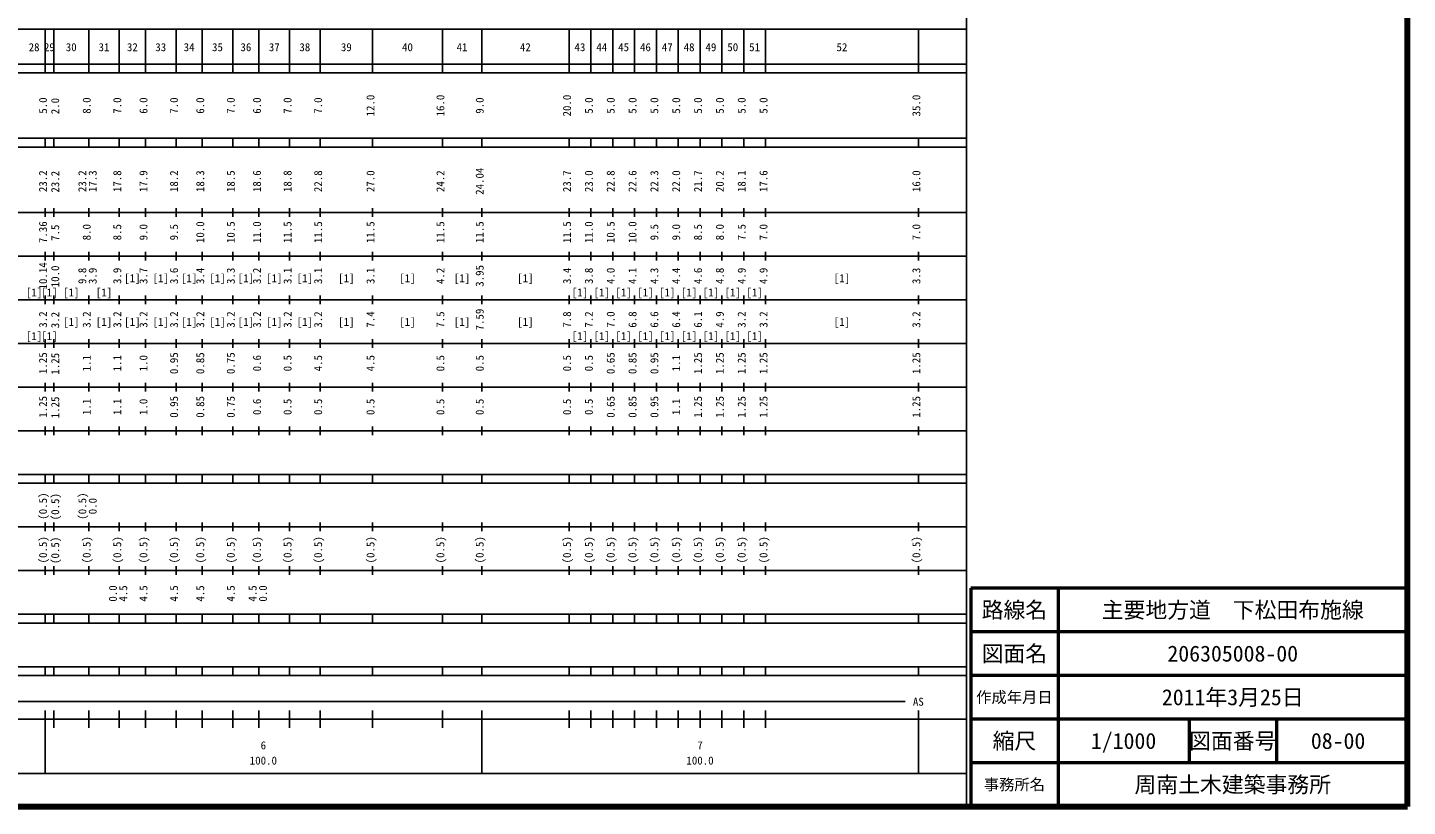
# Model space of a CAD drawing. Units: millimetres on the paper. Extents: x 40 to 680, y 20 to 380.
# Drawn here: x 364 to 680, y 20 to 198.4 of the extents above; entities that cross this region are included whole.
import ezdxf
from ezdxf.enums import TextEntityAlignment as Align

# ---------------------------------------------------------------- set-up
doc = ezdxf.new("R2010")
doc.units = ezdxf.units.MM
for name, color, linetype, lineweight in [('M-TTL', 2, 'Continuous', 140), ('M-TTL-BAND', 7, 'Continuous', 25), ('M-TTL-FRAM', 2, 'Continuous', 50), ('M-TTL-LINE', 7, 'Continuous', 50)]:
    doc.layers.add(name, color=color, linetype=linetype, lineweight=lineweight)
doc.layers.add('M-TTL-TXT', color=7, linetype='Continuous')
doc.styles.add('ＭＳ ゴシック', font='')
doc.styles.get('ＭＳ ゴシック').set_extended_font_data('MS Gothic')

msp = doc.modelspace()

# ---------------------------------------------------------------- linework, layer by layer
at = {"layer": 'M-TTL'}
for p, q in [((680, 20), (680, 380)), ((40, 20), (680, 20))]:
    msp.add_line(p, q, dxfattribs=at)
at = {"layer": 'M-TTL-BAND'}
for p, q in [((579, 20), (579, 370)), ((68, 198), (579, 198)), ((368, 188), (368, 198)), ((370, 188), (370, 198)), ((378, 188), (378, 198)), ((385, 188), (385, 198)), ((391, 188), (391, 198)), ((398, 188), (398, 198)), ((404, 188), (404, 198)), ((411, 188), (411, 198)), ((417, 188), (417, 198)), ((424, 188), (424, 198)), ((431, 188), (431, 198)), ((443, 188), (443, 198)), ((459, 188), (459, 198)), ((468, 188), (468, 198)), ((488, 188), (488, 198)), ((493, 188), (493, 198)), ((498, 188), (498, 198)), ((503, 188), (503, 198)), ((508, 188), (508, 198)), ((513, 188), (513, 198)), ((518, 188), (518, 198)), ((523, 188), (523, 198)), ((528, 188), (528, 198)), ((533, 188), (533, 198)), ((568, 188), (568, 198)), ((40, 190), (579, 190)), ((40, 188), (579, 188)), ((40, 173), (579, 173)), ((40, 171), (579, 171)), ((368, 171), (368, 173)), ((370, 171), (370, 173)), ((378, 171), (378, 173)), ((385, 171), (385, 173)), ((391, 171), (391, 173)), ((398, 171), (398, 173)), ((404, 171), (404, 173)), ((411, 171), (411, 173)), ((417, 171), (417, 173)), ((424, 171), (424, 173)), ((431, 171), (431, 173)), ((443, 171), (443, 173)), ((459, 171), (459, 173)), ((468, 171), (468, 173)), ((488, 171), (488, 173)), ((493, 171), (493, 173)), ((498, 171), (498, 173)), ((503, 171), (503, 173)), ((508, 171), (508, 173)), ((513, 171), (513, 173)), ((518, 171), (518, 173)), ((523, 171), (523, 173)), ((528, 171), (528, 173)), ((533, 171), (533, 173)), ((568, 171), (568, 173)), ((40, 156), (579, 156)), ((368, 155), (368, 157)), ((370, 155), (370, 157)), ((378, 155), (378, 157)), ((385, 155), (385, 157)), ((391, 155), (391, 157)), ((398, 155), (398, 157)), ((404, 155), (404, 157)), ((411, 155), (411, 157)), ((417, 155), (417, 157)), ((424, 155), (424, 157)), ((431, 155), (431, 157)), ((443, 155), (443, 157)), ((459, 155), (459, 157)), ((468, 155), (468, 157)), ((488, 155), (488, 157)), ((493, 155), (493, 157)), ((498, 155), (498, 157)), ((503, 155), (503, 157)), ((508, 155), (508, 157)), ((513, 155), (513, 157)), ((518, 155), (518, 157)), ((523, 155), (523, 157)), ((528, 155), (528, 157)), ((533, 155), (533, 157)), ((568, 155), (568, 157)), ((46, 146), (579, 146)), ((368, 145), (368, 147)), ((370, 145), (370, 147)), ((378, 145), (378, 147)), ((385, 145), (385, 147)), ((391, 145), (391, 147)), ((398, 145), (398, 147)), ((404, 145), (404, 147)), ((411, 145), (411, 147)), ((417, 145), (417, 147)), ((424, 145), (424, 147)), ((431, 145), (431, 147)), ((443, 145), (443, 147)), ((459, 145), (459, 147)), ((468, 145), (468, 147)), ((488, 145), (488, 147)), ((493, 145), (493, 147)), ((498, 145), (498, 147)), ((503, 145), (503, 147)), ((508, 145), (508, 147)), ((513, 145), (513, 147)), ((518, 145), (518, 147)), ((523, 145), (523, 147)), ((528, 145), (528, 147)), ((533, 145), (533, 147)), ((568, 145), (568, 147)), ((52, 136), (579, 136)), ((368, 135), (368, 137)), ((370, 135), (370, 137)), ((378, 135), (378, 137)), ((385, 135), (385, 137)), ((391, 135), (391, 137)), ((398, 135), (398, 137)), ((404, 135), (404, 137)), ((411, 135), (411, 137)), ((417, 135), (417, 137)), ((424, 135), (424, 137)), ((431, 135), (431, 137)), ((443, 135), (443, 137)), ((459, 135), (459, 137)), ((468, 135), (468, 137)), ((488, 135), (488, 137)), ((493, 135), (493, 137)), ((498, 135), (498, 137)), ((503, 135), (503, 137)), ((508, 135), (508, 137)), ((513, 135), (513, 137)), ((518, 135), (518, 137)), ((523, 135), (523, 137)), ((528, 135), (528, 137)), ((533, 135), (533, 137)), ((568, 135), (568, 137)), ((368, 125), (368, 127)), ((370, 125), (370, 127)), ((378, 125), (378, 127)), ((385, 125), (385, 127)), ((391, 125), (391, 127)), ((398, 125), (398, 127)), ((404, 125), (404, 127)), ((411, 125), (411, 127)), ((417, 125), (417, 127)), ((424, 125), (424, 127)), ((431, 125), (431, 127)), ((443, 125), (443, 127)), ((459, 125), (459, 127)), ((468, 125), (468, 127)), ((488, 125), (488, 127)), ((493, 125), (493, 127)), ((498, 125), (498, 127)), ((503, 125), (503, 127)), ((508, 125), (508, 127)), ((513, 125), (513, 127)), ((518, 125), (518, 127)), ((523, 125), (523, 127)), ((528, 125), (528, 127)), ((533, 125), (533, 127)), ((568, 125), (568, 127)), ((46, 126), (579, 126)), ((368, 115), (368, 117)), ((370, 115), (370, 117)), ((378, 115), (378, 117)), ((385, 115), (385, 117)), ((391, 115), (391, 117)), ((398, 115), (398, 117)), ((404, 115), (404, 117)), ((411, 115), (411, 117)), ((417, 115), (417, 117)), ((424, 115), (424, 117)), ((431, 115), (431, 117)), ((443, 115), (443, 117)), ((459, 115), (459, 117)), ((468, 115), (468, 117)), ((488, 115), (488, 117)), ((493, 115), (493, 117)), ((498, 115), (498, 117)), ((503, 115), (503, 117)), ((508, 115), (508, 117)), ((513, 115), (513, 117)), ((518, 115), (518, 117)), ((523, 115), (523, 117)), ((528, 115), (528, 117)), ((533, 115), (533, 117)), ((568, 115), (568, 117)), ((52, 116), (579, 116)), ((46, 106), (579, 106)), ((368, 105), (368, 107)), ((370, 105), (370, 107)), ((378, 105), (378, 107)), ((385, 105), (385, 107)), ((391, 105), (391, 107)), ((398, 105), (398, 107)), ((404, 105), (404, 107)), ((411, 105), (411, 107)), ((417, 105), (417, 107)), ((424, 105), (424, 107)), ((431, 105), (431, 107)), ((443, 105), (443, 107)), ((459, 105), (459, 107)), ((468, 105), (468, 107)), ((488, 105), (488, 107)), ((493, 105), (493, 107)), ((498, 105), (498, 107)), ((503, 105), (503, 107)), ((508, 105), (508, 107)), ((513, 105), (513, 107)), ((518, 105), (518, 107)), ((523, 105), (523, 107)), ((528, 105), (528, 107)), ((533, 105), (533, 107)), ((568, 105), (568, 107)), ((40, 96), (579, 96)), ((368, 94), (368, 96)), ((370, 94), (370, 96)), ((378, 94), (378, 96)), ((385, 94), (385, 96)), ((391, 94), (391, 96)), ((398, 94), (398, 96)), ((404, 94), (404, 96)), ((411, 94), (411, 96)), ((417, 94), (417, 96)), ((424, 94), (424, 96)), ((431, 94), (431, 96)), ((443, 94), (443, 96)), ((459, 94), (459, 96)), ((468, 94), (468, 96)), ((488, 94), (488, 96)), ((493, 94), (493, 96)), ((498, 94), (498, 96)), ((503, 94), (503, 96)), ((508, 94), (508, 96)), ((513, 94), (513, 96)), ((518, 94), (518, 96)), ((523, 94), (523, 96)), ((528, 94), (528, 96)), ((533, 94), (533, 96)), ((568, 94), (568, 96)), ((40, 94), (579, 94)), ((49, 84), (579, 84)), ((368, 83), (368, 85)), ((370, 83), (370, 85)), ((378, 83), (378, 85)), ((385, 83), (385, 85)), ((391, 83), (391, 85)), ((398, 83), (398, 85)), ((404, 83), (404, 85)), ((411, 83), (411, 85)), ((417, 83), (417, 85)), ((424, 83), (424, 85)), ((431, 83), (431, 85)), ((443, 83), (443, 85)), ((459, 83), (459, 85)), ((468, 83), (468, 85)), ((488, 83), (488, 85)), ((493, 83), (493, 85)), ((498, 83), (498, 85)), ((503, 83), (503, 85)), ((508, 83), (508, 85)), ((513, 83), (513, 85)), ((518, 83), (518, 85)), ((523, 83), (523, 85)), ((528, 83), (528, 85)), ((533, 83), (533, 85)), ((568, 83), (568, 85)), ((40, 74), (579, 74)), ((368, 73), (368, 75)), ((370, 73), (370, 75)), ((378, 73), (378, 75)), ((385, 73), (385, 75)), ((391, 73), (391, 75)), ((398, 73), (398, 75)), ((404, 73), (404, 75)), ((411, 73), (411, 75)), ((417, 73), (417, 75)), ((424, 73), (424, 75)), ((431, 73), (431, 75)), ((443, 73), (443, 75)), ((459, 73), (459, 75)), ((468, 73), (468, 75)), ((488, 73), (488, 75)), ((493, 73), (493, 75)), ((498, 73), (498, 75)), ((503, 73), (503, 75)), ((508, 73), (508, 75)), ((513, 73), (513, 75)), ((518, 73), (518, 75)), ((523, 73), (523, 75)), ((528, 73), (528, 75)), ((533, 73), (533, 75)), ((568, 73), (568, 75)), ((40, 64), (579, 64)), ((368, 62), (368, 64)), ((370, 62), (370, 64)), ((378, 62), (378, 64)), ((385, 62), (385, 64)), ((391, 62), (391, 64)), ((398, 62), (398, 64)), ((404, 62), (404, 64)), ((411, 62), (411, 64)), ((417, 62), (417, 64)), ((424, 62), (424, 64)), ((431, 62), (431, 64)), ((443, 62), (443, 64)), ((459, 62), (459, 64)), ((468, 62), (468, 64)), ((488, 62), (488, 64)), ((493, 62), (493, 64)), ((498, 62), (498, 64)), ((503, 62), (503, 64)), ((508, 62), (508, 64)), ((513, 62), (513, 64)), ((518, 62), (518, 64)), ((523, 62), (523, 64)), ((528, 62), (528, 64)), ((533, 62), (533, 64)), ((568, 62), (568, 64)), ((40, 62), (579, 62)), ((40, 52), (579, 52)), ((368, 50), (368, 52)), ((370, 50), (370, 52)), ((378, 50), (378, 52)), ((385, 50), (385, 52)), ((391, 50), (391, 52)), ((398, 50), (398, 52)), ((404, 50), (404, 52)), ((411, 50), (411, 52)), ((417, 50), (417, 52)), ((424, 50), (424, 52)), ((431, 50), (431, 52)), ((443, 50), (443, 52)), ((459, 50), (459, 52)), ((468, 50), (468, 52)), ((488, 50), (488, 52)), ((493, 50), (493, 52)), ((498, 50), (498, 52)), ((503, 50), (503, 52)), ((508, 50), (508, 52)), ((513, 50), (513, 52)), ((518, 50), (518, 52)), ((523, 50), (523, 52)), ((528, 50), (528, 52)), ((533, 50), (533, 52)), ((568, 50), (568, 52)), ((40, 50), (579, 50)), ((71, 44), (565, 44)), ((368, 27.5), (368, 42)), ((370, 38), (370, 42)), ((378, 38), (378, 42)), ((385, 38), (385, 42)), ((391, 38), (391, 42)), ((398, 38), (398, 42)), ((404, 38), (404, 42)), ((411, 38), (411, 42)), ((417, 38), (417, 42)), ((424, 38), (424, 42)), ((431, 38), (431, 42)), ((443, 38), (443, 42)), ((459, 38), (459, 42)), ((468, 27.5), (468, 42)), ((488, 38), (488, 42)), ((493, 38), (493, 42)), ((498, 38), (498, 42)), ((503, 38), (503, 42)), ((508, 38), (508, 42)), ((513, 38), (513, 42)), ((518, 38), (518, 42)), ((523, 38), (523, 42)), ((528, 38), (528, 42)), ((533, 38), (533, 42)), ((568, 27.5), (568, 42)), ((40, 40), (579, 40)), ((68, 27.5), (579, 27.5))]:
    msp.add_line(p, q, dxfattribs=at)
at = {"layer": 'M-TTL-FRAM'}
for p, q in [((680, 70), (580, 70)), ((580, 70), (580, 20))]:
    msp.add_line(p, q, dxfattribs=at)
at = {"layer": 'M-TTL-LINE'}
for p, q in [((600, 70), (600, 20)), ((680, 60), (580, 60)), ((680, 50), (580, 50)), ((680, 40), (580, 40)), ((630, 40), (630, 30)), ((650, 40), (650, 30)), ((680, 30), (580, 30))]:
    msp.add_line(p, q, dxfattribs=at)

# ---------------------------------------------------------------- texts
at = {"layer": 'M-TTL-BAND', "style": 'ＭＳ ゴシック'}
for s, p in [('28', (365.5, 192.405)), ('29', (369, 192.405)), ('30', (374, 192.405)), ('31', (381.5, 192.405)), ('32', (388, 192.405)), ('33', (394.5, 192.405)), ('34', (401, 192.405)), ('35', (407.5, 192.405)), ('36', (414, 192.405)), ('37', (420.5, 192.405)), ('38', (427.5, 192.405)), ('39', (437, 192.405)), ('40', (451, 192.405)), ('41', (463.5, 192.405)), ('42', (478, 192.405)), ('43', (490.5, 192.405)), ('44', (495.5, 192.405)), ('45', (500.5, 192.405)), ('46', (505.5, 192.405)), ('47', (510.5, 192.405)), ('48', (515.5, 192.405)), ('49', (520.5, 192.405)), ('50', (525.5, 192.405)), ('51', (530.5, 192.405)), ('52', (550.5, 192.405)), ('[1]', (388, 139.5)), ('[1]', (394.5, 139.5)), ('[1]', (401, 139.5)), ('[1]', (407.5, 139.5)), ('[1]', (414, 139.5)), ('[1]', (420.5, 139.5)), ('[1]', (427.5, 139.5)), ('[1]', (437, 139.5)), ('[1]', (451, 139.5)), ('[1]', (463.5, 139.5)), ('[1]', (478, 139.5)), ('[1]', (550.5, 139.5)), ('[1]', (365.5, 136.243)), ('[1]', (369, 136.243)), ('[1]', (374, 136.243)), ('[1]', (381.5, 136.243)), ('[1]', (490.5, 136.243)), ('[1]', (495.5, 136.243)), ('[1]', (500.5, 136.243)), ('[1]', (505.5, 136.243)), ('[1]', (510.5, 136.243)), ('[1]', (515.5, 136.243)), ('[1]', (520.5, 136.243)), ('[1]', (525.5, 136.243)), ('[1]', (530.5, 136.243)), ('[1]', (374, 129.5)), ('[1]', (381.5, 129.5)), ('[1]', (388, 129.5)), ('[1]', (394.5, 129.5)), ('[1]', (401, 129.5)), ('[1]', (407.5, 129.5)), ('[1]', (414, 129.5)), ('[1]', (420.5, 129.5)), ('[1]', (427.5, 129.5)), ('[1]', (437, 129.5)), ('[1]', (451, 129.5)), ('[1]', (463.5, 129.5)), ('[1]', (478, 129.5)), ('[1]', (550.5, 129.5)), ('[1]', (365.5, 126.243)), ('[1]', (369, 126.243)), ('[1]', (490.5, 126.243)), ('[1]', (495.5, 126.243)), ('[1]', (500.5, 126.243)), ('[1]', (505.5, 126.243)), ('[1]', (510.5, 126.243)), ('[1]', (515.5, 126.243)), ('[1]', (520.5, 126.243)), ('[1]', (525.5, 126.243)), ('[1]', (530.5, 126.243)), ('AS', (568, 42.5)), ('6', (418, 32.523)), ('7', (518, 32.523)), ('100.0', (418, 29.033)), ('100.0', (518, 29.033))]:
    msp.add_text(s, height=1.833, dxfattribs=at).set_placement(p, align=Align.BOTTOM_CENTER)
for s, p in [('5.0', (369, 180.5)), ('2.0', (371.79, 180.378)), ('8.0', (379, 180.5)), ('7.0', (386, 180.5)), ('6.0', (392, 180.5)), ('7.0', (399, 180.5)), ('6.0', (405, 180.5)), ('7.0', (412, 180.5)), ('6.0', (418, 180.5)), ('7.0', (425, 180.5)), ('7.0', (432, 180.5)), ('12.0', (444, 180.5)), ('16.0', (460, 180.5)), ('9.0', (469, 180.5)), ('20.0', (489, 180.5)), ('5.0', (494, 180.5)), ('5.0', (499, 180.5)), ('5.0', (504, 180.5)), ('5.0', (509, 180.5)), ('5.0', (514, 180.5)), ('5.0', (519, 180.5)), ('5.0', (524, 180.5)), ('5.0', (529, 180.5)), ('5.0', (534, 180.5)), ('35.0', (569, 180.5)), ('23.2', (369, 163.174)), ('23.2', (371.79, 163.052)), ('23.2', (378, 163.174)), ('17.3', (380.37, 163.174)), ('17.8', (386, 163.174)), ('17.9', (392, 163.174)), ('18.2', (399, 163.174)), ('18.3', (405, 163.174)), ('18.5', (412, 163.174)), ('18.6', (418, 163.174)), ('18.8', (425, 163.174)), ('22.8', (432, 163.174)), ('27.0', (444, 163.174)), ('24.2', (460, 163.174)), ('24.04', (469, 163.174)), ('23.7', (489, 163.174)), ('23.0', (494, 163.174)), ('22.8', (499, 163.174)), ('22.6', (504, 163.174)), ('22.3', (509, 163.174)), ('22.0', (514, 163.174)), ('21.7', (519, 163.174)), ('20.2', (524, 163.174)), ('18.1', (529, 163.174)), ('17.6', (534, 163.174)), ('16.0', (569, 163.174)), ('7.36', (369, 151.5)), ('7.5', (371.79, 151.378)), ('8.0', (379, 151.5)), ('8.5', (386, 151.5)), ('9.0', (392, 151.5)), ('9.5', (399, 151.5)), ('10.0', (405, 151.5)), ('10.5', (412, 151.5)), ('11.0', (418, 151.5)), ('11.5', (425, 151.5)), ('11.5', (432, 151.5)), ('11.5', (444, 151.5)), ('11.5', (460, 151.5)), ('11.5', (469, 151.5)), ('11.5', (489, 151.5)), ('11.0', (494, 151.5)), ('10.5', (499, 151.5)), ('10.0', (504, 151.5)), ('9.5', (509, 151.5)), ('9.0', (514, 151.5)), ('8.5', (519, 151.5)), ('8.0', (524, 151.5)), ('7.5', (529, 151.5)), ('7.0', (534, 151.5)), ('7.0', (569, 151.5)), ('10.14', (369, 141.5)), ('10.0', (371.79, 141.378)), ('9.8', (378, 141.5)), ('3.9', (380.37, 141.5)), ('3.9', (386, 141.5)), ('3.7', (392, 141.5)), ('3.6', (399, 141.5)), ('3.4', (405, 141.5)), ('3.3', (412, 141.5)), ('3.2', (418, 141.5)), ('3.1', (425, 141.5)), ('3.1', (432, 141.5)), ('3.1', (444, 141.5)), ('4.2', (460, 141.5)), ('3.95', (469, 141.5)), ('3.4', (489, 141.5)), ('3.8', (494, 141.5)), ('4.0', (499, 141.5)), ('4.1', (504, 141.5)), ('4.3', (509, 141.5)), ('4.4', (514, 141.5)), ('4.6', (519, 141.5)), ('4.8', (524, 141.5)), ('4.9', (529, 141.5)), ('4.9', (534, 141.5)), ('3.3', (569, 141.5)), ('3.2', (369, 131.5)), ('3.2', (371.79, 131.378)), ('3.2', (379, 131.5)), ('3.2', (386, 131.5)), ('3.2', (392, 131.5)), ('3.2', (399, 131.5)), ('3.2', (405, 131.5)), ('3.2', (412, 131.5)), ('3.2', (418, 131.5)), ('3.2', (425, 131.5)), ('3.2', (432, 131.5)), ('7.4', (444, 131.5)), ('7.5', (460, 131.5)), ('7.59', (469, 131.5)), ('7.8', (489, 131.5)), ('7.2', (494, 131.5)), ('7.0', (499, 131.5)), ('6.8', (504, 131.5)), ('6.6', (509, 131.5)), ('6.4', (514, 131.5)), ('6.1', (519, 131.5)), ('4.9', (524, 131.5)), ('3.2', (529, 131.5)), ('3.2', (534, 131.5)), ('3.2', (569, 131.5)), ('1.25', (369, 121.5)), ('1.25', (371.79, 121.378)), ('1.1', (379, 121.5)), ('1.1', (386, 121.5)), ('1.0', (392, 121.5)), ('0.95', (399, 121.5)), ('0.85', (405, 121.5)), ('0.75', (412, 121.5)), ('0.6', (418, 121.5)), ('0.65', (499, 121.5)), ('0.85', (504, 121.5)), ('0.95', (509, 121.5)), ('1.1', (514, 121.5)), ('1.25', (519, 121.5)), ('1.25', (524, 121.5)), ('1.25', (529, 121.5)), ('1.25', (534, 121.5)), ('1.25', (569, 121.5)), ('0.5', (425, 121.5)), ('4.5', (432, 121.5)), ('4.5', (444, 121.5)), ('0.5', (460, 121.5)), ('0.5', (469, 121.5)), ('0.5', (489, 121.5)), ('0.5', (494, 121.5)), ('1.25', (369, 111.5)), ('0.95', (399, 111.5)), ('0.85', (405, 111.5)), ('0.75', (412, 111.5)), ('0.65', (499, 111.5)), ('0.85', (504, 111.5)), ('0.95', (509, 111.5)), ('1.25', (519, 111.5)), ('1.25', (524, 111.5)), ('1.25', (529, 111.5)), ('1.25', (534, 111.5)), ('1.25', (569, 111.5)), ('1.25', (371.79, 111.378)), ('1.1', (379, 111.5)), ('1.1', (386, 111.5)), ('1.0', (392, 111.5)), ('0.6', (418, 111.5)), ('0.5', (425, 111.5)), ('0.5', (432, 111.5)), ('0.5', (444, 111.5)), ('0.5', (460, 111.5)), ('0.5', (469, 111.5)), ('0.5', (489, 111.5)), ('0.5', (494, 111.5)), ('1.1', (514, 111.5)), ('(0.5)', (369, 88.764)), ('(0.5)', (371.79, 88.642)), ('(0.5)', (378, 88.764)), ('0.0', (380.37, 88.764)), ('(0.5)', (369, 78.764)), ('(0.5)', (371.79, 78.642)), ('(0.5)', (379, 78.764)), ('(0.5)', (386, 78.764)), ('(0.5)', (392, 78.764)), ('(0.5)', (399, 78.764)), ('(0.5)', (405, 78.764)), ('(0.5)', (412, 78.764)), ('(0.5)', (418, 78.764)), ('(0.5)', (425, 78.764)), ('(0.5)', (432, 78.764)), ('(0.5)', (444, 78.764)), ('(0.5)', (460, 78.764)), ('(0.5)', (469, 78.764)), ('(0.5)', (489, 78.764)), ('(0.5)', (494, 78.764)), ('(0.5)', (499, 78.764)), ('(0.5)', (504, 78.764)), ('(0.5)', (509, 78.764)), ('(0.5)', (514, 78.764)), ('(0.5)', (519, 78.764)), ('(0.5)', (524, 78.764)), ('(0.5)', (529, 78.764)), ('(0.5)', (534, 78.764)), ('(0.5)', (569, 78.764)), ('0.0', (385, 68.764)), ('4.5', (387.37, 68.764)), ('4.5', (392, 68.764)), ('4.5', (399, 68.764)), ('4.5', (405, 68.764)), ('4.5', (412, 68.764)), ('4.5', (417, 68.764)), ('0.0', (419.37, 68.764))]:
    msp.add_text(s, height=1.833, rotation=90, dxfattribs=at).set_placement(p, align=Align.BOTTOM_CENTER)
at = {"layer": 'M-TTL-TXT', "style": 'ＭＳ ゴシック'}
for s, height, p in [('路線名', 3.666, (590, 65)), ('路線名', 3.666, (590, 65)), ('主要地方道\u3000下松田布施線', 3.666, (640, 65)), ('図面名', 3.666, (590, 55)), ('図面名', 3.666, (590, 55)), ('206305008-00', 3.666, (640, 55)), ('作成年月日', 2.566, (590, 45)), ('作成年月日', 2.566, (590, 45)), ('2011年3月25日', 3.666, (640, 45)), ('縮尺', 3.666, (590, 35)), ('縮尺', 3.666, (590, 35)), ('1/1000', 3.666, (615, 35)), ('図面番号', 3.666, (640, 35)), ('図面番号', 3.666, (640, 35)), ('08-00', 3.666, (664.125, 35)), ('事務所名', 2.566, (590, 25)), ('事務所名', 2.566, (590, 25)), ('周南土木建築事務所', 3.666, (640, 25))]:
    msp.add_text(s, height=height, dxfattribs=at).set_placement(p, align=Align.MIDDLE_CENTER)

doc.saveas('drawing.dxf')
